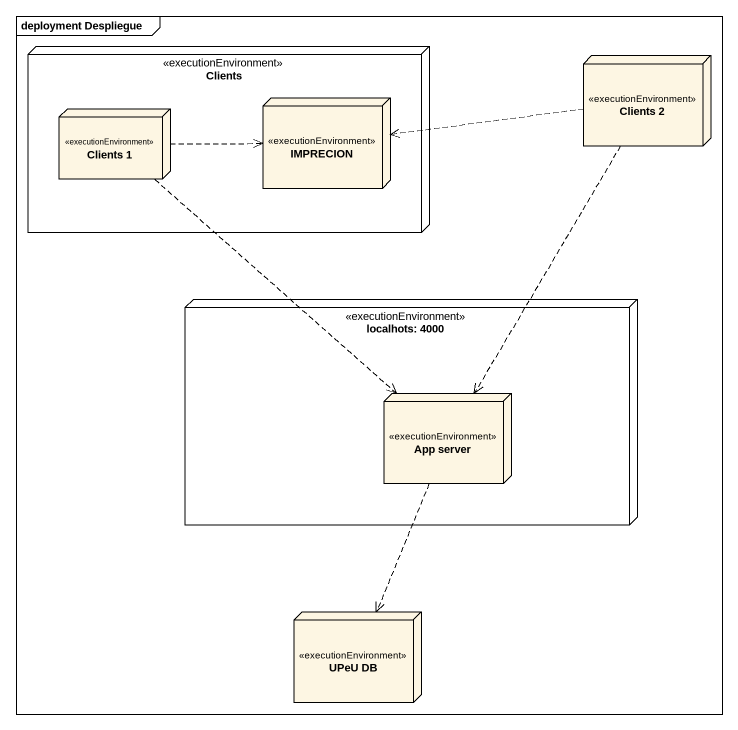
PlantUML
@startuml
mainframe deployment Despliegue
node Clients <<executionEnvironment>> {
  node "Clients 1" as Clients_1 <<executionEnvironment>>
  node IMPRECION <<executionEnvironment>>
}
node "Clients 2" as Clients_2 <<executionEnvironment>>
node "localhots: 4000" as localhots_4000 <<executionEnvironment>> {
  node "App server" as App_server <<executionEnvironment>>
}
node "UPeU DB" as UPeU_DB <<executionEnvironment>>
Clients_2 .left.> IMPRECION
Clients_2 ..> App_server
Clients_1 .right.> IMPRECION
Clients_1 ..> App_server
App_server ..> UPeU_DB
@enduml
